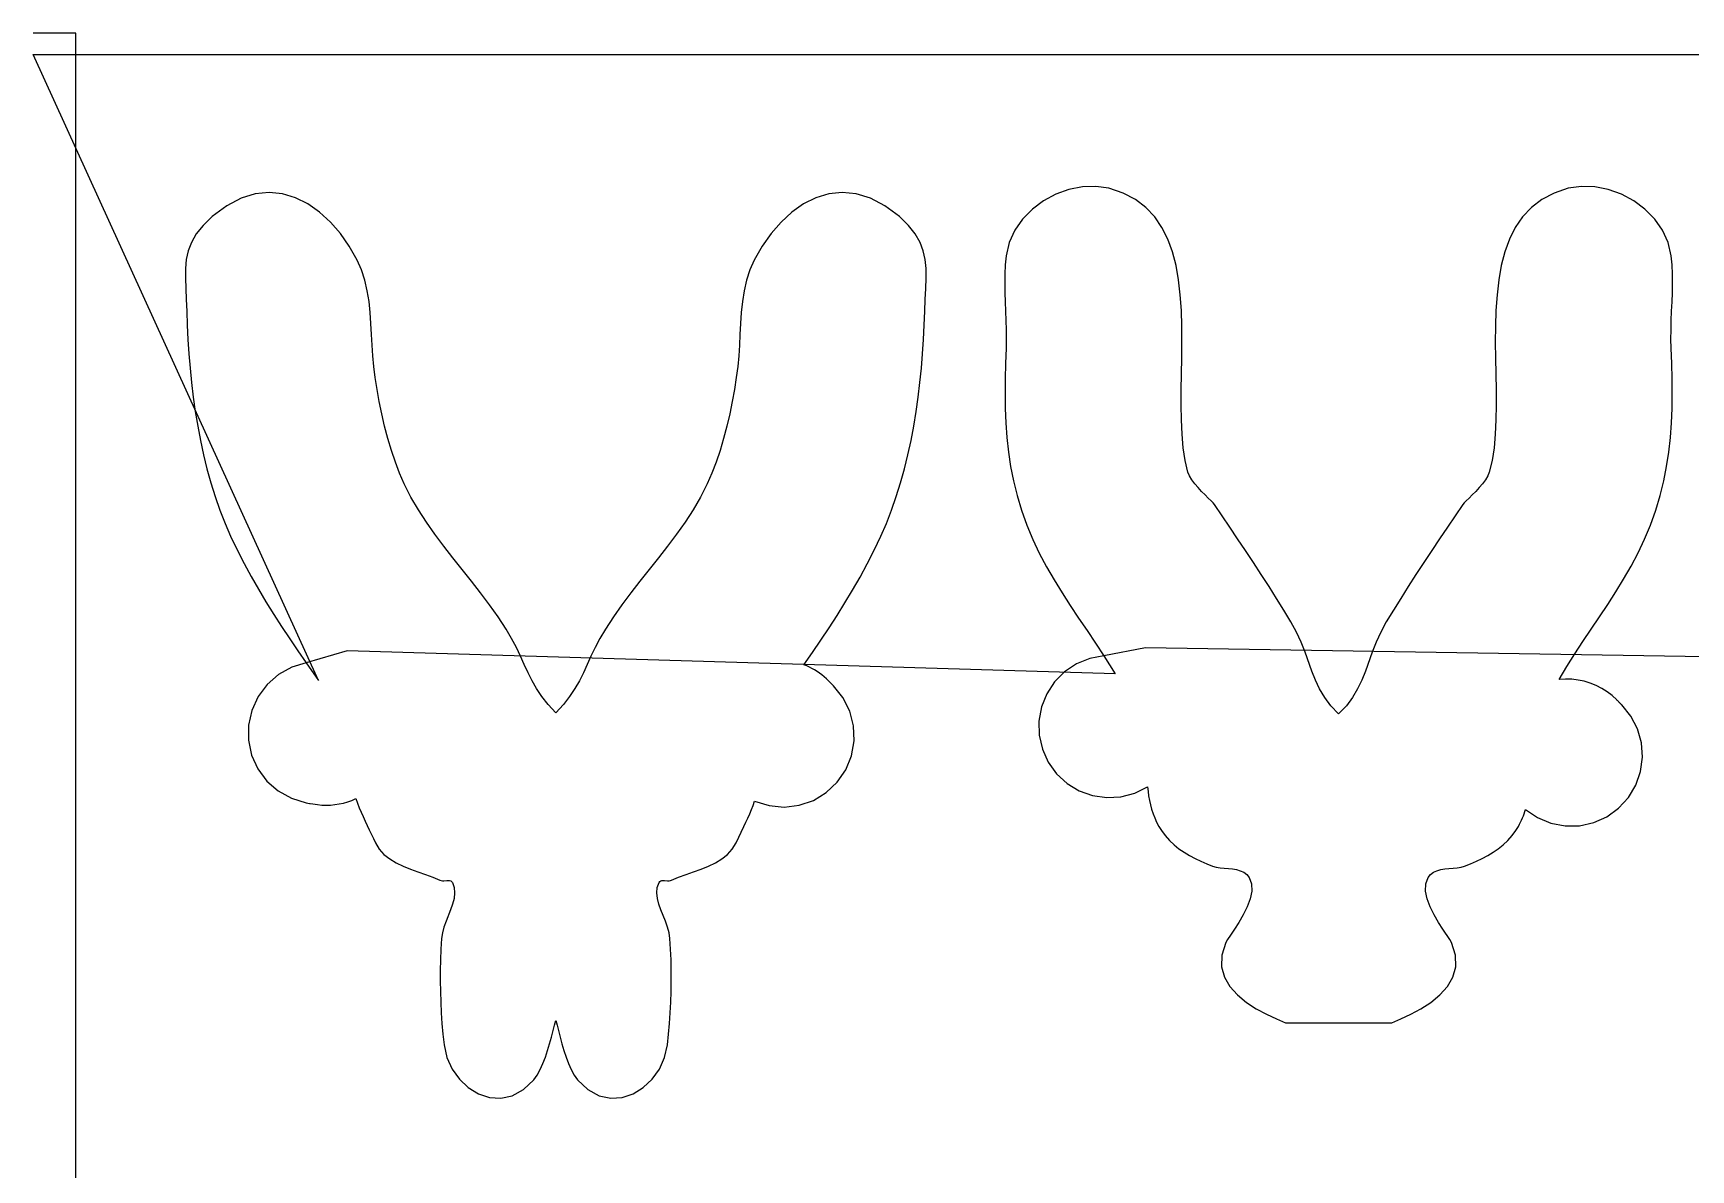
# Model space of a CAD drawing. Header units: inches. Extents: x 0.9 to 26.7, y -12.1 to 0.5.
# Drawn here: x 0.87 to 10.06, y -5.78 to 0.52 of the extents above; entities that cross this region are included whole.
import ezdxf

# ---------------------------------------------------------------- set-up
doc = ezdxf.new("R2010")
doc.units = ezdxf.units.IN
doc.layers.get('0').update_dxf_attribs({"linetype": 'CONTINUOUS'})
for name, color, linetype in [('10', 7, 'CONTINUOUS'), ('3', 7, 'CONTINUOUS'), ('9', 7, 'CONTINUOUS')]:
    doc.layers.add(name, color=color, linetype=linetype)

msp = doc.modelspace()

# ---------------------------------------------------------------- linework, layer by layer
at = {"color": 0, "linetype": 'CONTINUOUS'}
for p, q in [((1.1053, 0.5234), (0.8691, 0.5234)), ((11.2653, -2.9499), (7.0357, -2.8837))]:
    msp.add_line(p, q, dxfattribs=at)
at = {"layer": '10', "color": 10, "linetype": 'CONTINUOUS'}
for p, q in [((2.4506, -3.064), (0.8691, 0.4052)), ((6.8679, -3.0264), (2.6097, -2.8998))]:
    msp.add_line(p, q, dxfattribs=at)
at = {"layer": '3', "color": 3, "linetype": 'CONTINUOUS'}
for p, q in [((1.1053, 0.4052), (26.7352, 0.4052)), ((1.1053, -12.0751), (1.1053, 0.4052)), ((2.1004, -0.3675), (2.0218, -0.3913)), ((2.1774, -0.3601), (2.1004, -0.3675)), ((2.252, -0.3678), (2.1774, -0.3601)), ((5.3547, -0.3601), (5.2801, -0.3678)), ((5.4317, -0.3675), (5.3547, -0.3601)), ((5.5103, -0.3913), (5.4317, -0.3675)), ((6.6112, -0.3429), (6.5387, -0.3693)), ((6.6859, -0.328), (6.6112, -0.3429)), ((6.7605, -0.3255), (6.6859, -0.328)), ((6.833, -0.3364), (6.7605, -0.3255)), ((6.9118, -0.3629), (6.833, -0.3364)), ((6.9798, -0.3985), (6.9118, -0.3629)), ((9.3004, -0.3629), (9.2324, -0.3985)), ((9.3792, -0.3364), (9.3004, -0.3629)), ((9.4517, -0.3255), (9.3792, -0.3364)), ((9.5262, -0.328), (9.4517, -0.3255)), ((9.6009, -0.3429), (9.5262, -0.328)), ((9.6734, -0.3693), (9.6009, -0.3429)), ((1.9419, -0.4329), (1.8612, -0.4935)), ((2.0218, -0.3913), (1.9419, -0.4329)), ((2.3239, -0.3892), (2.252, -0.3678)), ((2.3923, -0.4232), (2.3239, -0.3892)), ((2.4568, -0.4683), (2.3923, -0.4232)), ((5.1398, -0.4232), (5.0753, -0.4683)), ((5.2083, -0.3892), (5.1398, -0.4232)), ((5.2801, -0.3678), (5.2083, -0.3892)), ((5.5902, -0.4329), (5.5103, -0.3913)), ((5.6708, -0.4935), (5.5902, -0.4329)), ((6.4081, -0.4524), (6.3542, -0.5069)), ((6.4703, -0.4062), (6.4081, -0.4524)), ((6.5387, -0.3693), (6.4703, -0.4062)), ((7.0377, -0.4427), (6.9798, -0.3985)), ((7.0865, -0.4945), (7.0377, -0.4427)), ((9.1745, -0.4427), (9.1257, -0.4945)), ((9.2324, -0.3985), (9.1745, -0.4427)), ((9.7419, -0.4062), (9.6734, -0.3693)), ((9.8041, -0.4524), (9.7419, -0.4062)), ((9.858, -0.5069), (9.8041, -0.4524)), ((1.8112, -0.5421), (1.7735, -0.5894)), ((1.8612, -0.4935), (1.8112, -0.5421)), ((2.5169, -0.5233), (2.4568, -0.4683)), ((2.5721, -0.5867), (2.5169, -0.5233)), ((5.0152, -0.5233), (4.96, -0.5867)), ((5.0753, -0.4683), (5.0152, -0.5233)), ((5.7208, -0.5421), (5.6708, -0.4935)), ((5.7585, -0.5894), (5.7208, -0.5421)), ((6.3542, -0.5069), (6.3105, -0.5687)), ((7.1267, -0.5534), (7.0865, -0.4945)), ((9.1257, -0.4945), (9.0855, -0.5534)), ((9.9017, -0.5687), (9.858, -0.5069)), ((1.7465, -0.6362), (1.7285, -0.6833)), ((1.7735, -0.5894), (1.7465, -0.6362)), ((2.6217, -0.6574), (2.5721, -0.5867)), ((4.96, -0.5867), (4.9104, -0.6574)), ((5.7856, -0.6362), (5.7585, -0.5894)), ((5.8035, -0.6833), (5.7856, -0.6362)), ((6.2793, -0.6369), (6.2626, -0.7103)), ((6.3105, -0.5687), (6.2793, -0.6369)), ((7.1593, -0.6186), (7.1267, -0.5534)), ((7.1849, -0.6893), (7.1593, -0.6186)), ((9.0529, -0.6186), (9.0273, -0.6893)), ((9.0855, -0.5534), (9.0529, -0.6186)), ((9.9329, -0.6369), (9.9017, -0.5687)), ((9.9496, -0.7103), (9.9329, -0.6369)), ((1.7179, -0.7315), (1.7132, -0.7816)), ((1.7285, -0.6833), (1.7179, -0.7315)), ((2.6653, -0.7338), (2.6217, -0.6574)), ((2.6897, -0.7889), (2.6653, -0.7338)), ((4.8668, -0.7338), (4.8425, -0.7889)), ((4.9104, -0.6574), (4.8668, -0.7338)), ((5.8142, -0.7315), (5.8035, -0.6833)), ((5.8189, -0.7816), (5.8142, -0.7315)), ((6.2626, -0.7103), (6.258, -0.7613)), ((7.2045, -0.7649), (7.1849, -0.6893)), ((9.0273, -0.6893), (9.0077, -0.7649)), ((9.9542, -0.7613), (9.9496, -0.7103)), ((1.7132, -0.7816), (1.7128, -0.8344)), ((2.708, -0.846), (2.6897, -0.7889)), ((4.8425, -0.7889), (4.8241, -0.846)), ((5.8193, -0.8344), (5.8189, -0.7816)), ((6.2557, -0.8125), (6.2552, -0.8637)), ((6.258, -0.7613), (6.2557, -0.8125)), ((7.2186, -0.8444), (7.2045, -0.7649)), ((9.0077, -0.7649), (8.9935, -0.8444)), ((9.9565, -0.8125), (9.9542, -0.7613)), ((9.957, -0.8637), (9.9565, -0.8125)), ((1.7128, -0.8344), (1.715, -0.8909)), ((1.715, -0.8909), (1.7181, -0.9517)), ((2.7215, -0.9046), (2.708, -0.846)), ((2.7309, -0.9644), (2.7215, -0.9046)), ((4.8106, -0.9046), (4.8011, -0.9644)), ((4.8241, -0.846), (4.8106, -0.9046)), ((5.814, -0.9517), (5.8171, -0.8909)), ((5.8171, -0.8909), (5.8193, -0.8344)), ((6.2552, -0.8637), (6.2561, -0.915)), ((6.2561, -0.915), (6.2578, -0.9663)), ((7.2282, -0.9274), (7.2186, -0.8444)), ((8.9935, -0.8444), (8.984, -0.9274)), ((9.9544, -0.9663), (9.9561, -0.915)), ((9.9561, -0.915), (9.957, -0.8637)), ((1.7181, -0.9517), (1.7207, -1.0178)), ((2.7374, -1.0249), (2.7309, -0.9644)), ((4.8011, -0.9644), (4.7948, -1.0249)), ((5.8114, -1.0178), (5.814, -0.9517)), ((6.2578, -0.9663), (6.26, -1.0177)), ((7.2341, -1.0128), (7.2282, -0.9274)), ((8.984, -0.9274), (8.9781, -1.0128)), ((9.9522, -1.0177), (9.9544, -0.9663)), ((1.7207, -1.0178), (1.7233, -1.0952)), ((1.7233, -1.0952), (1.7271, -1.1736)), ((2.7417, -1.0857), (2.7374, -1.0249)), ((2.7449, -1.1463), (2.7417, -1.0857)), ((4.7904, -1.0857), (4.7872, -1.1463)), ((4.7948, -1.0249), (4.7904, -1.0857)), ((5.805, -1.1736), (5.8087, -1.0952)), ((5.8087, -1.0952), (5.8114, -1.0178)), ((6.26, -1.0177), (6.262, -1.0691)), ((6.262, -1.0691), (6.2634, -1.1205)), ((7.2369, -1.1001), (7.2341, -1.0128)), ((7.2375, -1.1884), (7.2369, -1.1001)), ((8.9753, -1.1001), (8.9747, -1.1884)), ((8.9781, -1.0128), (8.9753, -1.1001)), ((9.9487, -1.1205), (9.9502, -1.0691)), ((9.9502, -1.0691), (9.9522, -1.0177)), ((1.7271, -1.1736), (1.7323, -1.2529)), ((2.7479, -1.2063), (2.7449, -1.1463)), ((4.7872, -1.1463), (4.7842, -1.2063)), ((5.7999, -1.2529), (5.805, -1.1736)), ((6.2637, -1.1718), (6.2626, -1.2231)), ((6.2634, -1.1205), (6.2637, -1.1718)), ((7.2367, -1.277), (7.2375, -1.1884)), ((8.9747, -1.1884), (8.9755, -1.277)), ((9.9484, -1.1718), (9.9487, -1.1205)), ((9.9496, -1.2231), (9.9484, -1.1718)), ((1.7323, -1.2529), (1.7389, -1.3327)), ((2.7518, -1.2654), (2.7479, -1.2063)), ((2.7574, -1.323), (2.7518, -1.2654)), ((4.7803, -1.2654), (4.7747, -1.323)), ((4.7842, -1.2063), (4.7803, -1.2654)), ((5.7933, -1.3327), (5.7999, -1.2529)), ((6.2626, -1.2231), (6.2594, -1.3082)), ((7.2336, -1.4525), (7.2367, -1.277)), ((8.9755, -1.277), (8.9785, -1.4525)), ((9.9528, -1.3082), (9.9496, -1.2231)), ((1.7389, -1.3327), (1.7469, -1.4129)), ((2.7656, -1.3858), (2.7574, -1.323)), ((4.7747, -1.323), (4.7665, -1.3858)), ((5.7852, -1.4129), (5.7933, -1.3327)), ((6.2594, -1.3082), (6.2573, -1.3919)), ((9.9549, -1.3919), (9.9528, -1.3082)), ((1.7469, -1.4129), (1.7566, -1.4932)), ((2.7758, -1.451), (2.7656, -1.3858)), ((2.7878, -1.5181), (2.7758, -1.451)), ((4.7562, -1.451), (4.7443, -1.5181)), ((4.7665, -1.3858), (4.7562, -1.451)), ((5.7755, -1.4932), (5.7852, -1.4129)), ((6.2573, -1.3919), (6.2567, -1.4745)), ((7.2331, -1.5378), (7.2336, -1.4525)), ((8.9785, -1.4525), (8.9791, -1.5378)), ((9.9555, -1.4745), (9.9549, -1.3919)), ((1.7566, -1.4932), (1.768, -1.5736)), ((2.8018, -1.5861), (2.7878, -1.5181)), ((4.7443, -1.5181), (4.7303, -1.5861)), ((5.7641, -1.5736), (5.7755, -1.4932)), ((6.2567, -1.4745), (6.2577, -1.5562)), ((6.2577, -1.5562), (6.261, -1.637)), ((7.2343, -1.6204), (7.2331, -1.5378)), ((8.9791, -1.5378), (8.9779, -1.6204)), ((9.9511, -1.637), (9.9545, -1.5562)), ((9.9545, -1.5562), (9.9555, -1.4745)), ((1.768, -1.5736), (1.7812, -1.6538)), ((1.7812, -1.6538), (1.7964, -1.7336)), ((2.8176, -1.6544), (2.8018, -1.5861)), ((4.7303, -1.5861), (4.7145, -1.6544)), ((5.7357, -1.7336), (5.7508, -1.6538)), ((5.7508, -1.6538), (5.7641, -1.5736)), ((6.261, -1.637), (6.2669, -1.7176)), ((7.2378, -1.6996), (7.2343, -1.6204)), ((8.9779, -1.6204), (8.9744, -1.6996)), ((9.9453, -1.7176), (9.9511, -1.637)), ((1.7964, -1.7336), (1.8135, -1.8129)), ((2.8354, -1.7223), (2.8176, -1.6544)), ((2.8551, -1.7889), (2.8354, -1.7223)), ((4.6967, -1.7223), (4.677, -1.7889)), ((4.7145, -1.6544), (4.6967, -1.7223)), ((5.7185, -1.8129), (5.7357, -1.7336)), ((6.2669, -1.7176), (6.2757, -1.7978)), ((7.2446, -1.7749), (7.2378, -1.6996)), ((8.9744, -1.6996), (8.9676, -1.7749)), ((9.9365, -1.7978), (9.9453, -1.7176)), ((1.8135, -1.8129), (1.8328, -1.8913)), ((2.8769, -1.8537), (2.8551, -1.7889)), ((4.677, -1.7889), (4.6552, -1.8537)), ((5.6993, -1.8913), (5.7185, -1.8129)), ((6.2757, -1.7978), (6.2879, -1.878)), ((7.2553, -1.8452), (7.2446, -1.7749)), ((8.9676, -1.7749), (8.9569, -1.8452)), ((9.9243, -1.878), (9.9365, -1.7978)), ((1.8328, -1.8913), (1.8543, -1.9687)), ((2.9005, -1.9158), (2.8769, -1.8537)), ((2.9261, -1.9744), (2.9005, -1.9158)), ((4.6316, -1.9158), (4.6059, -1.9744)), ((4.6552, -1.8537), (4.6316, -1.9158)), ((5.6778, -1.9687), (5.6993, -1.8913)), ((6.2879, -1.878), (6.3037, -1.9584)), ((7.2709, -1.91), (7.2553, -1.8452)), ((7.2793, -1.9302), (7.2709, -1.91)), ((8.9412, -1.91), (8.9329, -1.9302)), ((8.9569, -1.8452), (8.9412, -1.91)), ((9.9084, -1.9584), (9.9243, -1.878)), ((1.8543, -1.9687), (1.878, -2.045)), ((2.9633, -2.0474), (2.9261, -1.9744)), ((4.6059, -1.9744), (4.5687, -2.0474)), ((5.6541, -2.045), (5.6778, -1.9687)), ((6.3037, -1.9584), (6.3236, -2.0393)), ((7.2922, -1.9515), (7.2793, -1.9302)), ((7.3084, -1.9734), (7.2922, -1.9515)), ((7.3269, -1.9952), (7.3084, -1.9734)), ((7.3462, -2.0162), (7.3269, -1.9952)), ((7.3654, -2.0358), (7.3462, -2.0162)), ((8.8659, -2.0162), (8.8468, -2.0358)), ((8.8853, -1.9952), (8.8659, -2.0162)), ((8.9037, -1.9734), (8.8853, -1.9952)), ((8.92, -1.9515), (8.9037, -1.9734)), ((8.9329, -1.9302), (8.92, -1.9515)), ((9.8885, -2.0393), (9.9084, -1.9584)), ((1.878, -2.045), (1.9042, -2.1199)), ((3.0045, -2.1179), (2.9633, -2.0474)), ((4.5687, -2.0474), (4.5276, -2.1179)), ((5.6279, -2.1199), (5.6541, -2.045)), ((6.3236, -2.0393), (6.3481, -2.121)), ((7.3833, -2.0535), (7.3654, -2.0358)), ((7.3986, -2.0685), (7.3833, -2.0535)), ((7.4103, -2.0803), (7.3986, -2.0685)), ((7.4171, -2.0882), (7.4103, -2.0803)), ((7.5024, -2.2135), (7.4171, -2.0882)), ((8.7951, -2.0882), (8.7098, -2.2135)), ((8.8019, -2.0803), (8.7951, -2.0882)), ((8.8135, -2.0685), (8.8019, -2.0803)), ((8.8289, -2.0535), (8.8135, -2.0685)), ((8.8468, -2.0358), (8.8289, -2.0535)), ((9.8641, -2.121), (9.8885, -2.0393)), ((1.9042, -2.1199), (1.9328, -2.1932)), ((1.9328, -2.1932), (1.964, -2.2649)), ((3.0491, -2.1865), (3.0045, -2.1179)), ((3.0964, -2.2536), (3.0491, -2.1865)), ((4.483, -2.1865), (4.4357, -2.2536)), ((4.5276, -2.1179), (4.483, -2.1865)), ((5.5681, -2.2649), (5.5993, -2.1932)), ((5.5993, -2.1932), (5.6279, -2.1199)), ((6.3481, -2.121), (6.3774, -2.2035)), ((6.3774, -2.2035), (6.4102, -2.2827)), ((9.8025, -2.2815), (9.8348, -2.2035)), ((9.8348, -2.2035), (9.8641, -2.121)), ((1.964, -2.2649), (2.0003, -2.3408)), ((3.1457, -2.3194), (3.0964, -2.2536)), ((4.4357, -2.2536), (4.3865, -2.3194)), ((5.5312, -2.3419), (5.5681, -2.2649)), ((6.4102, -2.2827), (6.4468, -2.3593)), ((7.546, -2.2782), (7.5024, -2.2135)), ((7.59, -2.3438), (7.546, -2.2782)), ((8.6661, -2.2782), (8.6222, -2.3438)), ((8.7098, -2.2135), (8.6661, -2.2782)), ((9.7666, -2.3571), (9.8025, -2.2815)), ((2.0003, -2.3408), (2.0381, -2.4151)), ((3.1964, -2.3845), (3.1457, -2.3194)), ((3.299, -2.5137), (3.1964, -2.3845)), ((4.3357, -2.3845), (4.2331, -2.5137)), ((4.3865, -2.3194), (4.3357, -2.3845)), ((5.4929, -2.4173), (5.5312, -2.3419)), ((6.4468, -2.3593), (6.4864, -2.4338)), ((7.634, -2.4101), (7.59, -2.3438)), ((8.6222, -2.3438), (8.5783, -2.4101)), ((9.7276, -2.4306), (9.7666, -2.3571)), ((2.0381, -2.4151), (2.0773, -2.4877)), ((5.453, -2.4908), (5.4929, -2.4173)), ((6.4864, -2.4338), (6.5285, -2.5065)), ((7.6775, -2.4766), (7.634, -2.4101)), ((7.7203, -2.5431), (7.6775, -2.4766)), ((8.5347, -2.4766), (8.4919, -2.5431)), ((8.5783, -2.4101), (8.5347, -2.4766)), ((9.6861, -2.5024), (9.7276, -2.4306)), ((2.0773, -2.4877), (2.1178, -2.5588)), ((2.1178, -2.5588), (2.1596, -2.6287)), ((3.3496, -2.5786), (3.299, -2.5137)), ((4.2331, -2.5137), (4.1825, -2.5786)), ((5.3694, -2.6339), (5.4118, -2.563)), ((5.4118, -2.563), (5.453, -2.4908)), ((6.5285, -2.5065), (6.5727, -2.5779)), ((7.7622, -2.6092), (7.7203, -2.5431)), ((8.4919, -2.5431), (8.45, -2.6092)), ((9.5979, -2.6421), (9.6427, -2.5728)), ((9.6427, -2.5728), (9.6861, -2.5024)), ((2.1596, -2.6287), (2.2025, -2.6977)), ((3.3989, -2.6442), (3.3496, -2.5786)), ((3.446, -2.7109), (3.3989, -2.6442)), ((4.1332, -2.6442), (4.086, -2.7109)), ((4.1825, -2.5786), (4.1332, -2.6442)), ((5.3257, -2.7037), (5.3694, -2.6339)), ((6.5727, -2.5779), (6.6183, -2.6483)), ((6.6183, -2.6483), (6.6647, -2.718)), ((7.8028, -2.6748), (7.7622, -2.6092)), ((8.45, -2.6092), (8.4094, -2.6748)), ((9.5523, -2.7109), (9.5979, -2.6421)), ((2.2025, -2.6977), (2.2464, -2.7657)), ((3.4905, -2.779), (3.446, -2.7109)), ((4.086, -2.7109), (4.0416, -2.779)), ((5.281, -2.7728), (5.3257, -2.7037)), ((6.6647, -2.718), (6.7115, -2.7875)), ((7.8418, -2.7392), (7.8028, -2.6748)), ((7.8728, -2.7964), (7.8418, -2.7392)), ((8.3704, -2.7392), (8.3394, -2.7964)), ((8.4094, -2.6748), (8.3704, -2.7392)), ((9.5061, -2.7793), (9.5523, -2.7109)), ((2.2464, -2.7657), (2.2912, -2.8332)), ((2.2912, -2.8332), (2.3369, -2.9002)), ((3.5215, -2.8318), (3.4905, -2.779)), ((3.5477, -2.8819), (3.5215, -2.8318)), ((4.0106, -2.8318), (3.9845, -2.8819)), ((4.0416, -2.779), (4.0106, -2.8318)), ((5.1891, -2.9091), (5.2355, -2.8412)), ((5.2355, -2.8412), (5.281, -2.7728)), ((6.7115, -2.7875), (6.7579, -2.8571)), ((7.8982, -2.8523), (7.8728, -2.7964)), ((8.3394, -2.7964), (8.3141, -2.8523)), ((9.4152, -2.917), (9.4603, -2.848)), ((9.4603, -2.848), (9.5061, -2.7793)), ((2.3369, -2.9002), (2.3832, -2.9669)), ((3.5706, -2.9299), (3.5477, -2.8819)), ((3.5918, -2.976), (3.5706, -2.9299)), ((3.9615, -2.9299), (3.9403, -2.976)), ((3.9845, -2.8819), (3.9615, -2.9299)), ((5.142, -2.9769), (5.1891, -2.9091)), ((6.8035, -2.9274), (6.726, -2.9419)), ((6.7579, -2.8571), (6.8035, -2.9274)), ((7.9196, -2.9067), (7.8982, -2.8523)), ((7.9576, -3.0115), (7.9196, -2.9067)), ((8.2926, -2.9067), (8.2546, -3.0115)), ((8.3141, -2.8523), (8.2926, -2.9067)), ((9.3714, -2.9869), (9.4152, -2.917)), ((2.2293, -3.0311), (2.1659, -3.0861)), ((2.3028, -2.9908), (2.2293, -3.0311)), ((2.3832, -2.9669), (2.3028, -2.9908)), ((3.6127, -3.0209), (3.5918, -2.976)), ((3.6349, -3.065), (3.6127, -3.0209)), ((3.9194, -3.0209), (3.8972, -3.065)), ((3.9403, -2.976), (3.9194, -3.0209)), ((5.1571, -2.9832), (5.142, -2.9769)), ((5.1719, -2.99), (5.1571, -2.9832)), ((5.1865, -2.9975), (5.1719, -2.99)), ((5.2006, -3.0055), (5.1865, -2.9975)), ((5.2146, -3.0141), (5.2006, -3.0055)), ((5.228, -3.0234), (5.2146, -3.0141)), ((5.2411, -3.0331), (5.228, -3.0234)), ((6.5872, -3.0155), (6.5316, -3.0715)), ((6.6529, -2.9717), (6.5872, -3.0155)), ((6.726, -2.9419), (6.6529, -2.9717)), ((7.9777, -3.0617), (7.9576, -3.0115)), ((8.2546, -3.0115), (8.2345, -3.0617)), ((9.3293, -3.058), (9.3714, -2.9869)), ((2.1659, -3.0861), (2.1157, -3.1533)), ((3.6599, -3.1088), (3.6349, -3.065)), ((3.6891, -3.1527), (3.6599, -3.1088)), ((3.8723, -3.1088), (3.8431, -3.1527)), ((3.8972, -3.065), (3.8723, -3.1088)), ((5.2539, -3.0434), (5.2411, -3.0331)), ((5.2661, -3.0542), (5.2539, -3.0434)), ((5.2779, -3.0656), (5.2661, -3.0542)), ((5.2807, -3.0684), (5.2779, -3.0656)), ((5.2835, -3.0711), (5.2807, -3.0684)), ((5.2862, -3.0739), (5.2835, -3.0711)), ((5.2891, -3.0767), (5.2862, -3.0739)), ((5.2919, -3.0794), (5.2891, -3.0767)), ((5.2946, -3.0823), (5.2919, -3.0794)), ((5.3002, -3.0879), (5.2946, -3.0823)), ((5.303, -3.0906), (5.3002, -3.0879)), ((5.3057, -3.0934), (5.303, -3.0906)), ((5.3583, -3.1586), (5.3057, -3.0934)), ((6.5316, -3.0715), (6.4881, -3.1375)), ((8.0008, -3.1106), (7.9777, -3.0617)), ((8.0289, -3.1581), (8.0008, -3.1106)), ((8.2114, -3.1106), (8.1834, -3.1581)), ((8.2345, -3.0617), (8.2114, -3.1106)), ((9.3642, -3.056), (9.3293, -3.058)), ((9.3991, -3.0571), (9.3642, -3.056)), ((9.4336, -3.0613), (9.3991, -3.0571)), ((9.4678, -3.0685), (9.4336, -3.0613)), ((9.5012, -3.0787), (9.4678, -3.0685)), ((9.5335, -3.0919), (9.5012, -3.0787)), ((9.5646, -3.1079), (9.5335, -3.0919)), ((9.5941, -3.1265), (9.5646, -3.1079)), ((2.1157, -3.1533), (2.0808, -3.2295)), ((3.724, -3.1971), (3.6891, -3.1527)), ((3.766, -3.2427), (3.724, -3.1971)), ((3.8082, -3.1971), (3.766, -3.2427)), ((3.8431, -3.1527), (3.8082, -3.1971)), ((5.3959, -3.2334), (5.3583, -3.1586)), ((6.4589, -3.2108), (6.4448, -3.2885)), ((6.4881, -3.1375), (6.4589, -3.2108)), ((8.0633, -3.2041), (8.0289, -3.1581)), ((8.106, -3.2487), (8.0633, -3.2041)), ((8.1489, -3.2041), (8.1061, -3.2487)), ((8.1834, -3.1581), (8.1489, -3.2041)), ((9.6219, -3.1477), (9.5941, -3.1265)), ((9.6476, -3.1713), (9.6219, -3.1477)), ((9.6504, -3.174), (9.6476, -3.1713)), ((9.6531, -3.1768), (9.6504, -3.174)), ((9.6587, -3.1825), (9.6531, -3.1768)), ((9.6616, -3.1852), (9.6587, -3.1825)), ((9.6643, -3.188), (9.6616, -3.1852)), ((9.6671, -3.1908), (9.6643, -3.188)), ((9.6699, -3.1935), (9.6671, -3.1908)), ((9.6726, -3.1963), (9.6699, -3.1935)), ((9.6754, -3.1991), (9.6726, -3.1963)), ((9.726, -3.2612), (9.6754, -3.1991)), ((2.0808, -3.2295), (2.0629, -3.3115)), ((5.4169, -3.3145), (5.3959, -3.2334)), ((6.4448, -3.2885), (6.4465, -3.3675)), ((8.1061, -3.2487), (8.106, -3.2487)), ((9.763, -3.3324), (9.726, -3.2612)), ((2.0629, -3.3115), (2.0627, -3.3954)), ((2.0627, -3.3954), (2.0804, -3.4774)), ((5.4057, -3.4807), (5.4202, -3.3982)), ((5.4202, -3.3982), (5.4169, -3.3145)), ((6.4465, -3.3675), (6.4639, -3.4444)), ((9.7848, -3.4094), (9.763, -3.3324)), ((2.0804, -3.4774), (2.115, -3.5538)), ((5.3742, -3.5583), (5.4057, -3.4807)), ((6.4639, -3.4444), (6.4962, -3.5164)), ((9.78, -3.5688), (9.7905, -3.4894)), ((9.7905, -3.4894), (9.7848, -3.4094)), ((2.115, -3.5538), (2.1649, -3.6211)), ((5.3269, -3.6274), (5.3742, -3.5583)), ((6.4962, -3.5164), (6.5424, -3.5805)), ((6.5424, -3.5805), (6.6003, -3.6341)), ((9.7535, -3.6444), (9.78, -3.5688)), ((2.1649, -3.6211), (2.228, -3.6764)), ((5.2659, -3.685), (5.3269, -3.6274)), ((6.6003, -3.6341), (6.6679, -3.6751)), ((6.6679, -3.6751), (6.7422, -3.7016)), ((6.9755, -3.6882), (7.0462, -3.6532)), ((7.0462, -3.6532), (7.0493, -3.6786)), ((9.7124, -3.7132), (9.7535, -3.6444)), ((2.228, -3.6764), (2.3015, -3.717)), ((2.3015, -3.717), (2.3818, -3.7411)), ((2.3818, -3.7411), (2.401, -3.7448)), ((2.401, -3.7448), (2.405, -3.7455)), ((2.405, -3.7455), (2.4204, -3.7484)), ((2.4204, -3.7484), (2.4446, -3.7521)), ((2.4446, -3.7521), (2.4689, -3.7544)), ((2.4689, -3.7544), (2.4932, -3.7552)), ((2.4932, -3.7552), (2.5176, -3.7543)), ((2.5176, -3.7543), (2.5419, -3.752)), ((2.5419, -3.752), (2.566, -3.7483)), ((2.566, -3.7483), (2.5898, -3.7431)), ((2.5898, -3.7431), (2.6132, -3.7363)), ((2.6132, -3.7363), (2.6362, -3.7282)), ((2.6362, -3.7282), (2.6586, -3.7186)), ((2.6586, -3.7186), (2.6675, -3.7438)), ((2.6675, -3.7438), (2.677, -3.7688)), ((4.8509, -3.7795), (4.8601, -3.7559)), ((4.8601, -3.7559), (4.8687, -3.7321)), ((4.8687, -3.7321), (4.9486, -3.7576)), ((4.9486, -3.7576), (5.032, -3.7655)), ((5.032, -3.7655), (5.1151, -3.7556)), ((5.1151, -3.7556), (5.1944, -3.7283)), ((5.1944, -3.7283), (5.2659, -3.685)), ((6.7422, -3.7016), (6.8203, -3.713)), ((6.8203, -3.713), (6.8992, -3.7084)), ((6.8992, -3.7084), (6.9755, -3.6882)), ((7.0493, -3.6786), (7.0529, -3.7037)), ((7.0529, -3.7037), (7.0574, -3.7287)), ((7.0574, -3.7287), (7.0628, -3.7535)), ((7.0628, -3.7535), (7.0694, -3.7779)), ((9.6581, -3.7721), (9.7124, -3.7132)), ((2.677, -3.7688), (2.6871, -3.7936)), ((2.6871, -3.7936), (2.6977, -3.8183)), ((2.6977, -3.8183), (2.7087, -3.8428)), ((2.7087, -3.8428), (2.72, -3.8673)), ((4.8096, -3.8725), (4.8204, -3.8493)), ((4.8204, -3.8493), (4.8309, -3.8262)), ((4.8309, -3.8262), (4.8411, -3.8029)), ((4.8411, -3.8029), (4.8509, -3.7795)), ((7.0694, -3.7779), (7.0772, -3.8021)), ((7.0772, -3.8021), (7.0864, -3.826)), ((7.0864, -3.826), (7.097, -3.8494)), ((7.097, -3.8494), (7.1094, -3.8726)), ((9.1092, -3.8611), (9.1151, -3.8495)), ((9.1151, -3.8495), (9.1206, -3.8378)), ((9.1206, -3.8378), (9.1258, -3.826)), ((9.1258, -3.826), (9.1305, -3.8141)), ((9.1305, -3.8141), (9.135, -3.8023)), ((9.135, -3.8023), (9.1391, -3.7902)), ((9.1391, -3.7902), (9.1427, -3.7781)), ((9.1427, -3.7781), (9.2089, -3.8233)), ((9.2089, -3.8233), (9.2828, -3.8542)), ((9.2828, -3.8542), (9.3615, -3.8696)), ((9.4416, -3.8687), (9.5199, -3.8515)), ((9.5199, -3.8515), (9.593, -3.8189)), ((9.593, -3.8189), (9.6581, -3.7721)), ((2.72, -3.8673), (2.7316, -3.8915)), ((2.7316, -3.8915), (2.7549, -3.94)), ((2.7549, -3.94), (2.7664, -3.9641)), ((4.7657, -3.9641), (4.8096, -3.8725)), ((7.1094, -3.8726), (7.1234, -3.8954)), ((7.1234, -3.8954), (7.1447, -3.9239)), ((7.1447, -3.9239), (7.1681, -3.9502)), ((7.1681, -3.9502), (7.1936, -3.9741)), ((9.0185, -3.9741), (9.0441, -3.9502)), ((9.0441, -3.9502), (9.0675, -3.9239)), ((9.0675, -3.9239), (9.0887, -3.8954)), ((9.0887, -3.8954), (9.096, -3.884)), ((9.096, -3.884), (9.1028, -3.8727)), ((9.1028, -3.8727), (9.1092, -3.8611)), ((9.3615, -3.8696), (9.4416, -3.8687)), ((2.7664, -3.9641), (2.7872, -3.9986)), ((2.7872, -3.9986), (2.814, -4.028)), ((2.814, -4.028), (2.8456, -4.0531)), ((4.6865, -4.0531), (4.7181, -4.028)), ((4.7181, -4.028), (4.7449, -3.9986)), ((4.7449, -3.9986), (4.7657, -3.9641)), ((7.1936, -3.9741), (7.2209, -3.9961)), ((7.2209, -3.9961), (7.2497, -4.0161)), ((7.2497, -4.0161), (7.2798, -4.0344)), ((7.2798, -4.0344), (7.3108, -4.051)), ((8.9014, -4.051), (8.9324, -4.0344)), ((8.9324, -4.0344), (8.9625, -4.0161)), ((8.9625, -4.0161), (8.9912, -3.9961)), ((8.9912, -3.9961), (9.0185, -3.9741)), ((2.8456, -4.0531), (2.8812, -4.0745)), ((2.8812, -4.0745), (2.9198, -4.0932)), ((2.9198, -4.0932), (2.9604, -4.1098)), ((2.9604, -4.1098), (3.0021, -4.1251)), ((3.0021, -4.1251), (3.0437, -4.1399)), ((4.4883, -4.1399), (4.53, -4.1251)), ((4.53, -4.1251), (4.5717, -4.1098)), ((4.5717, -4.1098), (4.6123, -4.0932)), ((4.6123, -4.0932), (4.6508, -4.0745)), ((4.6508, -4.0745), (4.6865, -4.0531)), ((7.3108, -4.051), (7.3427, -4.066)), ((7.3427, -4.066), (7.375, -4.0798)), ((7.375, -4.0798), (7.4075, -4.0921)), ((7.4075, -4.0921), (7.4277, -4.0979)), ((7.4277, -4.0979), (7.4494, -4.1015)), ((7.4494, -4.1015), (7.4721, -4.1039)), ((7.4721, -4.1039), (7.4951, -4.106)), ((7.4951, -4.106), (7.5179, -4.1085)), ((7.5179, -4.1085), (7.5401, -4.1123)), ((7.5401, -4.1123), (7.561, -4.1181)), ((7.561, -4.1181), (7.5801, -4.1268)), ((7.5801, -4.1268), (7.5968, -4.1393)), ((8.6154, -4.1393), (8.6321, -4.1268)), ((8.6321, -4.1268), (8.6512, -4.1181)), ((8.6512, -4.1181), (8.6721, -4.1123)), ((8.6721, -4.1123), (8.6943, -4.1085)), ((8.6943, -4.1085), (8.7171, -4.106)), ((8.7171, -4.106), (8.7401, -4.1039)), ((8.7401, -4.1039), (8.7628, -4.1015)), ((8.7628, -4.1015), (8.7845, -4.0979)), ((8.7845, -4.0979), (8.8047, -4.0921)), ((8.8047, -4.0921), (8.8372, -4.0798)), ((8.8372, -4.0798), (8.8695, -4.066)), ((8.8695, -4.066), (8.9014, -4.051)), ((3.0437, -4.1399), (3.0846, -4.1548)), ((3.0846, -4.1548), (3.1236, -4.1707)), ((3.1236, -4.1707), (3.1305, -4.1728)), ((3.1305, -4.1728), (3.138, -4.1737)), ((3.138, -4.1737), (3.146, -4.1737)), ((3.146, -4.1737), (3.1623, -4.1727)), ((3.1623, -4.1727), (3.1701, -4.1726)), ((3.1701, -4.1726), (3.1773, -4.1732)), ((3.1773, -4.1732), (3.1837, -4.1749)), ((3.1837, -4.1749), (3.189, -4.1781)), ((3.189, -4.1781), (3.1929, -4.1833)), ((3.1929, -4.1833), (3.203, -4.212)), ((3.203, -4.212), (3.2056, -4.2416)), ((4.3265, -4.2416), (4.3291, -4.212)), ((4.3291, -4.212), (4.3392, -4.1833)), ((4.3392, -4.1833), (4.3431, -4.1781)), ((4.3431, -4.1781), (4.3484, -4.1749)), ((4.3484, -4.1749), (4.3548, -4.1732)), ((4.3548, -4.1732), (4.362, -4.1726)), ((4.362, -4.1726), (4.3698, -4.1727)), ((4.3698, -4.1727), (4.386, -4.1737)), ((4.386, -4.1737), (4.3941, -4.1737)), ((4.3941, -4.1737), (4.4017, -4.1728)), ((4.4017, -4.1728), (4.4085, -4.1707)), ((4.4085, -4.1707), (4.4475, -4.1548)), ((4.4475, -4.1548), (4.4883, -4.1399)), ((7.5968, -4.1393), (7.6105, -4.1565)), ((7.6105, -4.1565), (7.6235, -4.1918)), ((7.6235, -4.1918), (7.6242, -4.2317)), ((8.588, -4.2317), (8.5887, -4.1918)), ((8.5887, -4.1918), (8.6017, -4.1565)), ((8.6017, -4.1565), (8.6154, -4.1393)), ((3.1945, -4.303), (3.1835, -4.3343)), ((3.2023, -4.2719), (3.1945, -4.303)), ((3.2056, -4.2416), (3.2023, -4.2719)), ((4.3298, -4.2719), (4.3265, -4.2416)), ((4.3376, -4.303), (4.3298, -4.2719)), ((4.3486, -4.3343), (4.3376, -4.303)), ((7.5985, -4.319), (7.5771, -4.3629)), ((7.6151, -4.2748), (7.5985, -4.319)), ((7.6242, -4.2317), (7.6151, -4.2748)), ((8.5971, -4.2748), (8.588, -4.2317)), ((8.6136, -4.319), (8.5971, -4.2748)), ((8.6351, -4.3629), (8.6136, -4.319)), ((3.158, -4.3981), (3.1465, -4.4302)), ((3.1835, -4.3343), (3.158, -4.3981)), ((4.3741, -4.3981), (4.3486, -4.3343)), ((4.3856, -4.4302), (4.3741, -4.3981)), ((7.5531, -4.4045), (7.5291, -4.4424)), ((7.5771, -4.3629), (7.5531, -4.4045)), ((8.6591, -4.4045), (8.6351, -4.3629)), ((8.6831, -4.4424), (8.6591, -4.4045)), ((3.1328, -4.4938), (3.1294, -4.5526)), ((3.1376, -4.462), (3.1328, -4.4938)), ((3.1465, -4.4302), (3.1376, -4.462)), ((4.3945, -4.462), (4.3856, -4.4302)), ((4.3993, -4.4938), (4.3945, -4.462)), ((4.4028, -4.5526), (4.3993, -4.4938)), ((7.4906, -4.4998), (7.481, -4.5159)), ((7.5075, -4.4748), (7.4906, -4.4998)), ((7.5291, -4.4424), (7.5075, -4.4748)), ((8.7216, -4.4998), (8.6831, -4.4424)), ((8.7311, -4.5159), (8.7216, -4.4998)), ((3.1294, -4.5526), (3.1269, -4.6114)), ((4.4052, -4.6114), (4.4028, -4.5526)), ((7.4582, -4.586), (7.4565, -4.65)), ((7.481, -4.5159), (7.4582, -4.586)), ((8.754, -4.586), (8.7311, -4.5159)), ((8.7557, -4.65), (8.754, -4.586)), ((3.1256, -4.6704), (3.1254, -4.7293)), ((3.1269, -4.6114), (3.1256, -4.6704)), ((4.4065, -4.6704), (4.4052, -4.6114)), ((4.4067, -4.7293), (4.4065, -4.6704)), ((7.4565, -4.65), (7.4725, -4.7079)), ((8.7397, -4.7079), (8.7557, -4.65)), ((3.1254, -4.7293), (3.1264, -4.7884)), ((4.4057, -4.7884), (4.4067, -4.7293)), ((7.4725, -4.7079), (7.503, -4.7601)), ((7.503, -4.7601), (7.5449, -4.8065)), ((8.6673, -4.8065), (8.7092, -4.7601)), ((8.7092, -4.7601), (8.7397, -4.7079)), ((3.1264, -4.7884), (3.1283, -4.8474)), ((3.1283, -4.8474), (3.1314, -4.9062)), ((4.4007, -4.9062), (4.4037, -4.8474)), ((4.4037, -4.8474), (4.4057, -4.7884)), ((7.5449, -4.8065), (7.5948, -4.8476)), ((7.5948, -4.8476), (7.6497, -4.8833)), ((8.5625, -4.8833), (8.6174, -4.8476)), ((8.6174, -4.8476), (8.6673, -4.8065)), ((3.1314, -4.9062), (3.1355, -4.9651)), ((3.7587, -4.9748), (3.766, -4.9475)), ((3.766, -4.9475), (3.7733, -4.9748)), ((4.3967, -4.9651), (4.4007, -4.9062)), ((7.6497, -4.8833), (7.7062, -4.914)), ((7.7062, -4.914), (7.7612, -4.9398)), ((7.7612, -4.9398), (7.8116, -4.9608)), ((7.8116, -4.9608), (8.4006, -4.9608)), ((8.4006, -4.9608), (8.4509, -4.9398)), ((8.4509, -4.9398), (8.5059, -4.914)), ((8.5059, -4.914), (8.5625, -4.8833)), ((3.1355, -4.9651), (3.1406, -5.0237)), ((3.1406, -5.0237), (3.1469, -5.0824)), ((3.732, -5.0769), (3.7419, -5.0406)), ((3.7419, -5.0406), (3.7587, -4.9748)), ((3.7733, -4.9748), (3.7902, -5.0406)), ((3.7902, -5.0406), (3.8001, -5.0769)), ((4.3853, -5.0824), (4.3915, -5.0237)), ((4.3915, -5.0237), (4.3967, -4.9651)), ((3.1469, -5.0824), (3.1626, -5.1531)), ((3.7089, -5.1512), (3.721, -5.1141)), ((3.721, -5.1141), (3.732, -5.0769)), ((3.8001, -5.0769), (3.811, -5.1141)), ((3.811, -5.1141), (3.8232, -5.1512)), ((4.3695, -5.1531), (4.3853, -5.0824)), ((3.1626, -5.1531), (3.1917, -5.2177)), ((3.1917, -5.2177), (3.232, -5.274)), ((3.6637, -5.2506), (3.6803, -5.2205)), ((3.6803, -5.2205), (3.6953, -5.1869)), ((3.6953, -5.1869), (3.7089, -5.1512)), ((3.8232, -5.1512), (3.8368, -5.1869)), ((3.8368, -5.1869), (3.8518, -5.2205)), ((3.8518, -5.2205), (3.8683, -5.2506)), ((4.3002, -5.274), (4.3404, -5.2177)), ((4.3404, -5.2177), (4.3695, -5.1531)), ((3.232, -5.274), (3.2811, -5.3203)), ((3.2811, -5.3203), (3.3373, -5.3543)), ((3.5873, -5.3315), (3.6454, -5.2762)), ((3.6454, -5.2762), (3.6637, -5.2506)), ((3.8683, -5.2506), (3.8867, -5.2762)), ((3.8867, -5.2762), (3.9448, -5.3315)), ((4.1948, -5.3543), (4.2509, -5.3203)), ((4.2509, -5.3203), (4.3002, -5.274)), ((3.3373, -5.3543), (3.3981, -5.3745)), ((3.3981, -5.3745), (3.4615, -5.3787)), ((3.4615, -5.3787), (3.5253, -5.3651)), ((3.5253, -5.3651), (3.5873, -5.3315)), ((3.9448, -5.3315), (4.0068, -5.3651)), ((4.0068, -5.3651), (4.0706, -5.3787)), ((4.0706, -5.3787), (4.134, -5.3745)), ((4.134, -5.3745), (4.1948, -5.3543))]:
    msp.add_line(p, q, dxfattribs=at)
at = {"layer": '9', "color": 9, "linetype": 'CONTINUOUS'}
for p, q in [((1.1053, 0.4052), (1.1053, 0.5234)), ((0.8691, 0.4052), (1.1053, 0.4052)), ((2.6097, -2.8998), (2.3832, -2.9669)), ((7.0357, -2.8837), (6.8035, -2.9274)), ((6.8035, -2.9274), (6.8679, -3.0264)), ((2.3832, -2.9669), (2.4506, -3.064))]:
    msp.add_line(p, q, dxfattribs=at)

doc.saveas('drawing.dxf')
